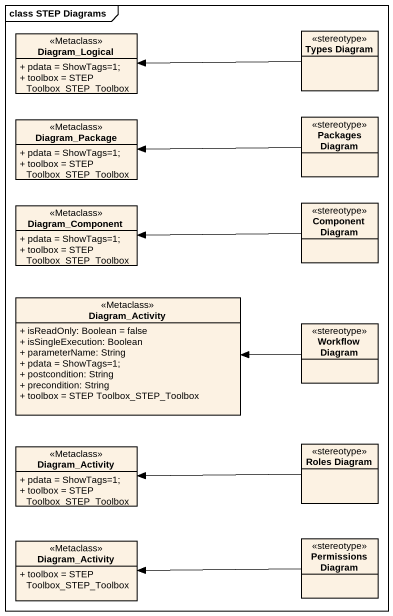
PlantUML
@startuml
mainframe class STEP Diagrams
hide circle
hide empty members
skinparam classAttributeIconSize 0
class "Types Diagram" as Types_Diagram <<stereotype>>
class Diagram_Logical <<Metaclass>> {
  + pdata = ShowTags=1;
  + toolbox = STEP Toolbox_STEP_Toolbox
}
class Diagram_Package <<Metaclass>> {
  + pdata = ShowTags=1;
  + toolbox = STEP Toolbox_STEP_Toolbox
}
class "Packages Diagram" as Packages_Diagram <<stereotype>>
class Diagram_Component <<Metaclass>> {
  + pdata = ShowTags=1;
  + toolbox = STEP Toolbox_STEP_Toolbox
}
class "Component Diagram" as Component_Diagram <<stereotype>>
class Diagram_Activity <<Metaclass>> {
  + isReadOnly: Boolean = false
  + isSingleExecution: Boolean
  + parameterName: String
  + pdata = ShowTags=1;
  + postcondition: String
  + precondition: String
  + toolbox = STEP Toolbox_STEP_Toolbox
}
class "Workflow Diagram" as Workflow_Diagram <<stereotype>>
class "Diagram_Activity" as Diagram_Activity_2 <<Metaclass>> {
  + pdata = ShowTags=1;
  + toolbox = STEP Toolbox_STEP_Toolbox
}
class "Roles Diagram" as Roles_Diagram <<stereotype>>
class "Diagram_Activity" as Diagram_Activity_3 <<Metaclass>> {
  + toolbox = STEP Toolbox_STEP_Toolbox
}
class "Permissions Diagram" as Permissions_Diagram <<stereotype>>
Types_Diagram -left-> Diagram_Logical
Packages_Diagram -left-> Diagram_Package
Component_Diagram -left-> Diagram_Component
Workflow_Diagram -left-> Diagram_Activity
Roles_Diagram -left-> Diagram_Activity_2
Permissions_Diagram -left-> Diagram_Activity_3
@enduml
